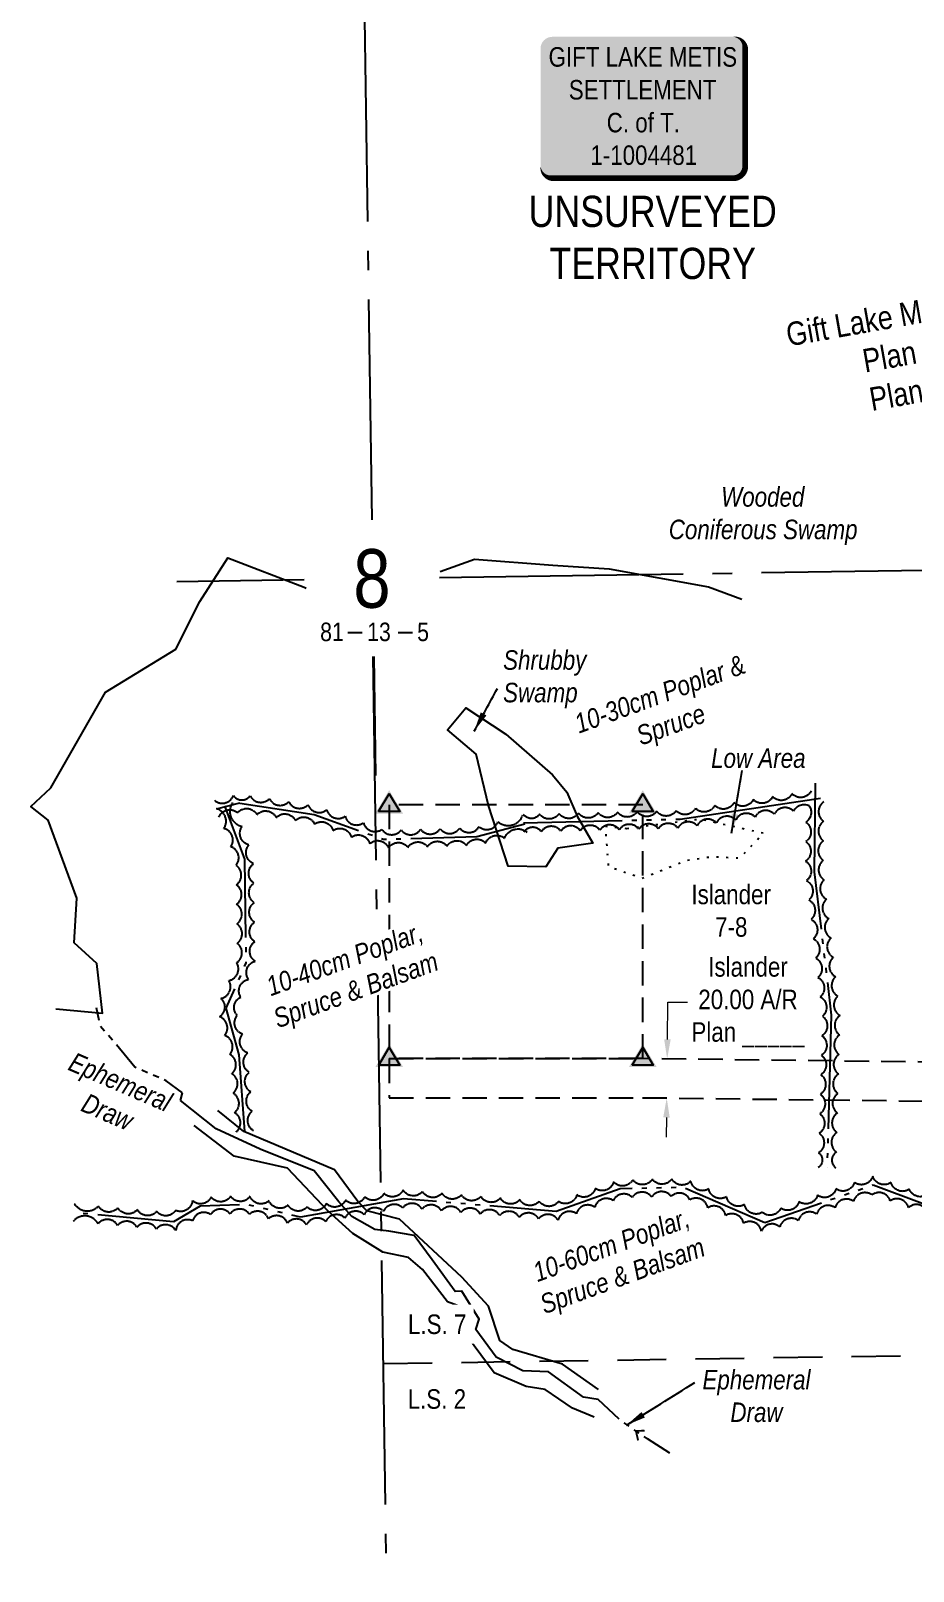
# Model space of a CAD drawing. Extents: x 560792 to 565903, y 6204783 to 6209081.
# Drawn here: x 562335 to 562788, y 6206814 to 6207603 of the extents above; entities that cross this region are included whole.
import ezdxf
from ezdxf.enums import TextEntityAlignment as Align

# ---------------------------------------------------------------- set-up
doc = ezdxf.new("R2010")
doc.units = 0
doc.header["$LTSCALE"] = 5
doc.header["$PDSIZE"] = 0.5
for name, pattern in [('0', [1, 1, 0]), ('foc-ACCESSROAD', [3.75, 2.5, -1.25]), ('foc-LSD', [8, 5, -3]), ('foc-QUARTERLINE', [33, 25, -3, 2, -3]), ('foc-SEISMIC', [20.5, 15, -1, 0.5, -1, 0.5, -1, 0.5, -1]), ('foc-TOPO', [1, 0.2, -0.8]), ('foc-TOPO-ephemeral', [6.25, 3.125, -0.625, 0.625, -0.625, 0.625, -0.625])]:
    doc.linetypes.add(name, pattern=pattern)
doc.layers.get('Defpoints').update_dxf_attribs({"color": 9})
for name, color, linetype in [('10', 1, 'Continuous'), ('9', 3, 'Continuous'), ('AS-OWNER', 7, 'Continuous'), ('AS-SEISMIC', 224, 'foc-SEISMIC'), ('C-AR', 13, 'foc-ACCESSROAD'), ('L-SECLBL', 7, 'Continuous'), ('L-SECQ', 8, 'foc-QUARTERLINE'), ('L-SECTION-LSD', 7, 'foc-LSD'), ('L-TITLEDB-T', 4, 'Continuous'), ('L-UNS-T', 3, 'Continuous'), ('T-BUSH', 110, '0'), ('T-BUSH-T', 110, 'Continuous'), ('T-DRAW', 143, 'foc-TOPO-ephemeral'), ('T-LOW-AREA', 48, 'foc-TOPO'), ('T-LOW-AREA-T', 48, 'Continuous'), ('T-SLOPE', 48, 'Continuous'), ('T-WATER', 160, 'Continuous'), ('WETLAND', 143, 'Continuous'), ('WETLAND-T', 146, 'Continuous')]:
    doc.layers.add(name, color=color, linetype=linetype)
doc.layers.add('C-AR-T', color=13, linetype='Continuous', lineweight=9)
doc.layers.add('C-WS-T', color=13, linetype='Continuous', lineweight=9)
doc.styles.add('100L', font='ARIALN.TTF', dxfattribs={"height": 11})
doc.styles.add('80', font='ARIALN.TTF', dxfattribs={"height": 10})
doc.styles.add('80CG', font='ARIALN.TTF', dxfattribs={"height": 10})
doc.styles.add('80L', font='ARIALN.TTF', dxfattribs={"height": 10})
doc.styles.add('80LS', font='ARIALNI.TTF', dxfattribs={"height": 10})
doc.styles.add('foc-LtypeFont', font='ARIALN.TTF', dxfattribs={"height": 7.35})
doc.styles.add('SIMPLEX', font='ARIALN.TTF')
doc.linetypes.add('foc-TOPO-flowdirection-NOLINE', pattern='A,0,[">",foc-LtypeFont,S=0.3,R=0,X=0,Y=-0.945],-20,[">",foc-LtypeFont,S=0.3,R=0,X=0,Y=-0.945],0', length=20)
doc.dimstyles.new('Compass 5 000', dxfattribs={"dimscale": 5, "dimtxt": 9, "dimasz": 2, "dimexe": 0.2, "dimexo": 0.0625, "dimgap": 0.5, "dimtad": 0, "dimtih": 1, "dimtoh": 1, "dimzin": 0, "dimdsep": 46, "dimtxsty": '80CG', "dimcen": 0.1, "dimse1": 1, "dimse2": 1, "dimclrd": 256, "dimclrt": 256, "dimaunit": 1, "dimadec": 4, "dimazin": 0, "dimtfac": 0.06, "dimtofl": 0, "dimtmove": 0, "dimatfit": 1, "dimfxl": 0.2, "dimtolj": 1, "dimtzin": 0, "dimlwd": -1, "dimarcsym": 0})

# ---------------------------------------------------------------- blocks, each defined once
blk = doc.blocks.new('TRIA')
blk.add_hatch(color=255).paths.add_polyline_path([(-0.04, 1.52), (-1.47, -0.87), (1.39, -0.87)])
blk = doc.blocks.new('TRIAA')
blk.add_blockref('TRIA', (0, 0))
blk = doc.blocks.new('TRIB')
at = {"color": 1}
blk.add_lwpolyline([(-1.12, -0.67), (-0.04, 1.13), (1.04, -0.67)], close=True, dxfattribs=at)
blk = doc.blocks.new('TRIBB')
blk.add_blockref('TRIB', (0, 0))
blk = doc.blocks.new('TRICC')
for name in ['TRIAA', 'TRIBB']:
    blk.add_blockref(name, (0, 0))
blk = doc.blocks.new('plspike')
blk.add_blockref('TRICC', (0, 0))
blk = doc.blocks.new('L-SECLBL')
at = {"layer": '9', "color": 7}
for p, q in [((-5.08, -27.83), (-12.29, -27.83)), ((20.7, -27.83), (13.5, -27.83))]:
    blk.add_line(p, q, dxfattribs=at)
at = {"layer": '10', "color": 2, "style": 'SIMPLEX'}
blk.add_attdef('SEC', text='', height=30, dxfattribs=at).set_placement((0, 0), align=Align.MIDDLE)
at = {"layer": '10', "color": 5, "style": '80L'}
blk.add_attdef('TWP', text='', height=9.5, dxfattribs=at).set_placement((-14.43, -27.37), align=Align.MIDDLE_RIGHT)
blk.add_attdef('RGE', text='', height=9.5, dxfattribs=at).set_placement((3.62, -27.37), align=Align.MIDDLE_CENTER)
blk.add_attdef('MER', text='', height=9.5, dxfattribs=at).set_placement((23.17, -27.37), align=Align.MIDDLE_LEFT)
blk = doc.blocks.new('*D427')
at = {"layer": 'C-AR-T', "transparency": 16777216}
for p, q in [((562661.58, 6207086.77), (562661.81, 6207105.8)), ((562661.81, 6207105.8), (562671.81, 6207105.8)), ((562661.11, 6207046.76), (562660.99, 6207036.76))]:
    blk.add_line(p, q, dxfattribs=at)
for points in [[(562659.92, 6207086.79), (562663.25, 6207086.75), (562661.46, 6207076.77)], [(562659.44, 6207046.78), (562662.77, 6207046.74), (562661.23, 6207056.76)]]:
    blk.add_solid(points, dxfattribs=at)
at = {"layer": 'Defpoints', "color": 0, "transparency": 16777216}
for p in [(562710.93, 6207076.18), (562661.23, 6207056.76), (562710.69, 6207056.17)]:
    blk.add_point(p, dxfattribs=at)
at = {"layer": 'C-AR-T', "transparency": 16777216, "insert": (562702.88, 6207105.8), "char_height": 10, "attachment_point": 5, "style": '80CG'}
blk.add_mtext('\\A1;Islander\\P20.00 A/R^JPlan _____', dxfattribs=at)
blk = doc.blocks.new('*U389')
h = blk.add_hatch(color=255)
edge = h.paths.add_edge_path()
edge.add_line((-46.5, -37), (46.5, -37))
edge.add_arc((46.5, -31), 6, 270, 360)
edge.add_line((52.5, -31), (52.5, 29.5))
edge.add_arc((46.5, 29.5), 6, 0, 90)
edge.add_line((46.5, 35.5), (-46.5, 35.5))
edge.add_arc((-46.5, 29.5), 6, 90, 180)
edge.add_line((-52.5, 29.5), (-52.5, -31))
edge.add_arc((-46.5, -31), 6, 180, 270)
at = {"color": 14, "flags": 128}
blk.add_lwpolyline([(-46.5, -37, 3, 3, 0), (46.5, -37, 3, 3, 0.414214), (52.5, -31, 3, 3, 0), (52.5, 29.5, 3, 0, 0.414214), (46.5, 35.5, 0, 0, 0), (-46.5, 35.5, 0, 0, 0.414214), (-52.5, 29.5, 0, 0, 0), (-52.5, -31, 0, 3, 0.414214)], format="xyseb", close=True, dxfattribs=at)
at = {"color": 14, "style": '80'}
blk.add_attdef('ENTER_TEXT_001', (-26.85, -4.92), '', height=10, dxfattribs=at)

msp = doc.modelspace()

# ---------------------------------------------------------------- linework, layer by layer
at = {"layer": 'AS-SEISMIC', "flags": 128}
for points in [[(562737.273, 6207218.006), (562736.857, 6207172.677), (562745.547, 6207099.192), (562743.374, 6207021.026)], [(562740.043, 6207210.221), (562668.203, 6207199.474), (562587.915, 6207197.464)], [(562430.589, 6207204.892), (562442.564, 6207207.873), (562442.567, 6207207.86), (562480.596, 6207201.948), (562516.124, 6207189.279), (562564.001, 6207190.786), (562588.6, 6207197.223)], [(562445.055, 6207039.629), (562442.153, 6207078.905), (562435.503, 6207102.745), (562445.779, 6207126.001), (562445.036, 6207179.16), (562434.729, 6207206.458)], [(563037.837, 6207011.144), (563017.871, 6207012.038), (562987.028, 6207000.833), (562951.385, 6207005.917), (562937.008, 6207004.488), (562909.409, 6207013.481), (562872.537, 6207004.511), (562842.418, 6206998.856), (562821.221, 6207006.312), (562792.111, 6207002.785), (562767.066, 6207012.111), (562711.437, 6206992.775), (562669.646, 6207010.973), (562637.393, 6207010.183), (562604.601, 6206998.614), (562526.352, 6207005.12), (562473.521, 6206995.765), (562445.831, 6207002.17), (562422.228, 6207001.342), (562408.497, 6206993.355), (562357.43, 6206998.039)]]:
    msp.add_lwpolyline(points, dxfattribs=at)
at = {"layer": 'C-AR'}
for points in [[(562648.982, 6207076.917), (562648.985, 6207206.909), (562518.974, 6207206.889), (562519.026, 6207076.907), (562648.982, 6207076.917)], [(562519.006, 6207056.893), (562648.864, 6207056.908), (563009.024, 6207052.626), (563019.214, 6207042.513), (563018.641, 6207072.517), (563018.453, 6207082.515), (563008.637, 6207072.636), (562648.982, 6207076.917), (562519.026, 6207076.907)]]:
    msp.add_lwpolyline(points, close=True, dxfattribs=at)
at = {"layer": 'L-SECQ'}
for p, q in [((562498.931, 6208125.667), (562510.133, 6207352.88)), ((562544.744, 6207323.411), (563314.158, 6207334.939)), ((562410.269, 6207321.397), (562475.47, 6207322.374)), ((562521.851, 6206518.606), (562510.762, 6207282.898)), ((562511.147, 6207282.925), (562512.031, 6207221.963))]:
    msp.add_line(p, q, dxfattribs=at)
at = {"layer": 'T-BUSH', "flags": 128}
for points in [[(562429.502, 6207209.257, 0.5205671), (562439.202, 6207211.672, 0.5205671), (562447.776, 6207211.603, 0.5205671), (562457.653, 6207210.067, 0.5205671), (562467.529, 6207208.532, 0.5205671), (562477.406, 6207206.997, 0.5205671), (562487.022, 6207204.433, 0.5205671), (562496.437, 6207201.075, 0.5205671), (562505.852, 6207197.718, 0.5205671), (562515.267, 6207194.361, 0.5205671), (562525.161, 6207194.064, 0.5205671), (562535.152, 6207194.379, 0.5205671), (562545.142, 6207194.693, 0.5205671), (562555.133, 6207195.008, 0.5205671), (562565.067, 6207195.715, 0.5205671), (562574.736, 6207198.245, 0.5205671), (562587.461, 6207201.575, 0.5205671)], [(562735.266, 6207214.055, -0.5205671), (562725.38, 6207212.576, -0.5205671), (562715.495, 6207211.097, -0.5205671), (562705.609, 6207209.619, -0.5205671), (562695.724, 6207208.14, -0.5205671), (562685.839, 6207206.661, -0.5205671), (562675.953, 6207205.182, -0.5205671), (562666.049, 6207203.92, -0.5205671), (562656.056, 6207203.67, -0.5205671), (562646.064, 6207203.42, -0.5205671), (562636.072, 6207203.17, -0.5205671), (562626.079, 6207202.919, -0.5205671), (562616.087, 6207202.669, -0.5205671), (562606.095, 6207202.419, -0.5205671), (562596.102, 6207202.169, -0.5205671), (562587.802, 6207201.961, -0.5205671)], [(562440.569, 6207039.298, 0.5205671), (562439.832, 6207049.266, 0.5205671), (562439.096, 6207059.234, 0.5205671), (562438.359, 6207069.202, 0.5205671), (562437.418, 6207079.135, 0.5205671), (562434.733, 6207088.763, 0.5205671), (562432.047, 6207098.391, 0.5205671), (562432.805, 6207107.77, 0.5205671), (562436.845, 6207116.913, 0.5205671), (562440.885, 6207126.056, 0.5205671), (562441.141, 6207135.97, 0.5205671), (562441.001, 6207145.964, 0.5205671), (562440.861, 6207155.959, 0.5205671), (562440.722, 6207165.953, 0.5205671), (562440.582, 6207175.948, 0.5205671), (562437.852, 6207185.451, 0.5205671), (562434.321, 6207194.802, 0.5205671), (562430.52, 6207204.869, 0.5205671)], [(562431.676, 6207200.527, -0.5205671), (562441.375, 6207202.941, -0.5205671), (562451.227, 6207201.961, -0.5205671), (562461.104, 6207200.426, -0.5205671), (562470.981, 6207198.89, -0.5205671), (562480.793, 6207197.102, -0.5205671), (562490.208, 6207193.744, -0.5205671), (562499.623, 6207190.387, -0.5205671), (562509.038, 6207187.03, -0.5205671), (562518.638, 6207184.857, -0.5205671), (562528.629, 6207185.172, -0.5205671), (562538.619, 6207185.486, -0.5205671), (562548.61, 6207185.801, -0.5205671), (562558.6, 6207186.115, -0.5205671), (562568.464, 6207187.304, -0.5205671), (562578.134, 6207189.834, -0.5205671), (562589.739, 6207192.871, -0.5205671)], [(562449.541, 6207039.96, -0.5205671), (562448.805, 6207049.929, -0.5205671), (562448.068, 6207059.897, -0.5205671), (562447.332, 6207069.865, -0.5205671), (562446.566, 6207079.828, -0.5205671), (562443.88, 6207089.456, -0.5205671), (562441.195, 6207099.084, -0.5205671), (562442.917, 6207108.394, -0.5205671), (562446.957, 6207117.537, -0.5205671), (562450.267, 6207126.828, -0.5205671), (562450.127, 6207136.823, -0.5205671), (562449.987, 6207146.817, -0.5205671), (562449.847, 6207156.812, -0.5205671), (562449.708, 6207166.806, -0.5205671), (562449.568, 6207176.801, -0.5205671), (562447.127, 6207186.359, -0.5205671), (562443.596, 6207195.71, -0.5205671), (562438.938, 6207208.047, -0.5205671)], [(562734.264, 6207206.422, 0.4058526), (562726.24, 6207203.607, 0.5205671), (562716.354, 6207202.129, 0.5205671), (562706.469, 6207200.65, 0.5205671), (562696.583, 6207199.171, 0.5205671), (562686.698, 6207197.692, 0.5205671), (562676.812, 6207196.213, 0.5205671), (562666.909, 6207194.942, 0.5205671), (562656.917, 6207194.691, 0.5205671), (562646.924, 6207194.441, 0.5205671), (562636.932, 6207194.191, 0.5205671), (562626.94, 6207193.941, 0.5205671), (562616.947, 6207193.691, 0.5205671), (562606.955, 6207193.441, 0.5205671), (562596.963, 6207193.19, 0.5205671), (562588.028, 6207192.967, 0.5205671)], [(562734.264, 6207206.422, -0.4058526), (562732.591, 6207198.084, -0.5205671), (562732.5, 6207188.089, -0.5205671), (562732.408, 6207178.094, -0.5205671), (562732.865, 6207168.129, -0.5205671), (562734.039, 6207158.203, -0.5205671), (562735.213, 6207148.276, -0.5205671), (562736.386, 6207138.35, -0.5205671), (562737.56, 6207128.424, -0.5205671), (562738.734, 6207118.498, -0.5205671), (562739.908, 6207108.571, -0.5205671), (562741.031, 6207098.643, -0.5205671), (562740.754, 6207088.651, -0.5205671), (562740.476, 6207078.659, -0.5205671), (562740.198, 6207068.668, -0.5205671), (562739.92, 6207058.676, -0.5205671), (562739.643, 6207048.685, -0.5205671), (562739.365, 6207038.693, -0.5205671), (562739.087, 6207028.701, -0.5205671), (562738.877, 6207021.151, -0.5205671)], [(562741.684, 6207208.474, 0.5205671), (562741.593, 6207198.479, 0.5205671), (562741.501, 6207188.484, 0.5205671), (562741.409, 6207178.489, 0.5205671), (562741.878, 6207168.524, 0.5205671), (562743.052, 6207158.598, 0.5205671), (562744.226, 6207148.671, 0.5205671), (562745.4, 6207138.745, 0.5205671), (562746.573, 6207128.819, 0.5205671), (562747.747, 6207118.893, 0.5205671), (562748.921, 6207108.966, 0.5205671), (562750.043, 6207099.038, 0.5205671), (562749.765, 6207089.046, 0.5205671), (562749.488, 6207079.054, 0.5205671), (562749.21, 6207069.063, 0.5205671), (562748.932, 6207059.071, 0.5205671), (562748.654, 6207049.08, 0.5205671), (562748.376, 6207039.088, 0.5205671), (562748.099, 6207029.096, 0.5205671), (562747.871, 6207020.901, 0.5205671)], [(563019.737, 6207014.792, -0.0997576), (563018.067, 6207016.531, -0.5205671), (563008.62, 6207013.462, -0.5205671), (562999.225, 6207010.049, -0.5205671), (562989.831, 6207006.636, -0.5205671), (562980.11, 6207006.363, -0.5205671), (562970.215, 6207007.774, -0.5205671), (562960.319, 6207009.186, -0.5205671), (562950.419, 6207010.341, -0.5205671), (562940.472, 6207009.352, -0.5205671), (562930.836, 6207011.229, -0.5205671), (562921.333, 6207014.326, -0.5205671), (562911.829, 6207017.423, -0.5205671), (562902.166, 6207016.348, -0.5205671), (562892.454, 6207013.985, -0.5205671), (562882.742, 6207011.622, -0.5205671), (562873.029, 6207009.26, -0.5205671), (562863.222, 6207007.338, -0.5205671), (562853.398, 6207005.494, -0.5205671), (562843.575, 6207003.649, -0.5205671), (562834.113, 6207006.545, -0.5205671), (562824.684, 6207009.862, -0.5205671), (562814.916, 6207010.079, -0.5205671), (562804.993, 6207008.876, -0.5205671), (562795.07, 6207007.674, -0.5205671), (562785.568, 6207010.021, -0.5205671), (562776.201, 6207013.509, -0.5205671), (562766.832, 6207016.791, -0.5205671), (562757.39, 6207013.509, -0.5205671), (562747.949, 6207010.228, -0.5205671), (562738.507, 6207006.946, -0.5205671), (562729.066, 6207003.664, -0.5205671), (562719.625, 6207000.383, -0.5205671), (562710.225, 6206998.208, -0.5205671), (562701.061, 6207002.199, -0.5205671), (562691.897, 6207006.189, -0.5205671), (562682.733, 6207010.18, -0.5205671), (562673.568, 6207014.171, -0.5205671), (562663.85, 6207015.33, -0.5205671), (562653.858, 6207015.085, -0.5205671), (562643.865, 6207014.841, -0.5205671), (562634.026, 6207013.764, -0.5205671), (562624.6, 6207010.439, -0.5205671), (562615.174, 6207007.113, -0.5205671), (562605.748, 6207003.788, -0.5205671), (562595.885, 6207003.852, -0.5205671), (562585.924, 6207004.68, -0.5205671), (562575.963, 6207005.508, -0.5205671), (562566.002, 6207006.336, -0.5205671), (562556.041, 6207007.165, -0.5205671), (562546.08, 6207007.993, -0.5205671), (562536.119, 6207008.821, -0.5205671), (562526.157, 6207009.649, -0.5205671), (562516.315, 6207007.91, -0.5205671), (562506.473, 6207006.167, -0.5205671), (562496.63, 6207004.425, -0.5205671), (562486.788, 6207002.682, -0.5205671), (562476.945, 6207000.939, -0.5205671), (562467.172, 6207001.85, -0.5205671), (562457.434, 6207004.103, -0.5205671), (562447.696, 6207006.355, -0.5205671), (562437.743, 6207006.387, -0.5205671), (562427.754, 6207006.036, -0.5205671), (562418.194, 6207004.199, -0.5205671), (562409.554, 6206999.173, -0.5205671), (562399.916, 6206998.659, -0.5205671), (562389.962, 6206999.572, -0.5205671), (562380.008, 6207000.485, -0.5205671), (562370.054, 6207001.398, -0.5205671), (562357.841, 6207002.518)], [(563017.718, 6207007.195, 0.520567), (563008.323, 6207003.782, 0.5205671), (562998.929, 6207000.369, 0.5205671), (562989.534, 6206996.956, 0.5205671), (562979.747, 6206997.326, 0.5205671), (562969.851, 6206998.738, 0.5205671), (562959.956, 6207000.149, 0.5205671), (562950.054, 6207001.263, 0.5205671), (562940.108, 6207000.274, 0.5205671), (562930.444, 6207001.894, 0.5205671), (562920.941, 6207004.991, 0.5205671), (562911.437, 6207008.088, 0.5205671), (562901.773, 6207006.993, 0.5205671), (562892.061, 6207004.63, 0.5205671), (562882.349, 6207002.267, 0.5205671), (562872.627, 6206999.95, 0.5205671), (562862.803, 6206998.105, 0.5205671), (562852.979, 6206996.261, 0.5205671), (562843.155, 6206994.416, 0.5205671), (562833.682, 6206997.159, 0.5205671), (562824.253, 6207000.476, 0.5205671), (562814.515, 6207000.967, 0.5205671), (562804.592, 6206999.765, 0.5205671), (562794.67, 6206998.562, 0.5205671), (562785.129, 6207000.584, 0.5205671), (562775.761, 6207004.072, 0.5205671), (562766.389, 6207007.112, 0.5205671), (562756.948, 6207003.83, 0.5205671), (562747.507, 6207000.549, 0.5205671), (562738.065, 6206997.267, 0.5205671), (562728.624, 6206993.985, 0.5205671), (562719.183, 6206990.704, 0.5205671), (562709.786, 6206988.586, 0.5205671), (562700.621, 6206992.577, 0.5205671), (562691.457, 6206996.568, 0.5205671), (562682.293, 6207000.558, 0.5205671), (562673.128, 6207004.549, 0.5205671), (562663.531, 6207006.322, 0.5205671), (562653.538, 6207006.077, 0.5205671), (562643.546, 6207005.833, 0.5205671), (562633.817, 6207004.15, 0.5205671), (562624.391, 6207000.825, 0.5205671), (562614.965, 6206997.499, 0.5205671), (562605.539, 6206994.174, 0.5205671), (562595.598, 6206994.847, 0.5205671), (562585.637, 6206995.676, 0.5205671), (562575.676, 6206996.504, 0.5205671), (562565.715, 6206997.332, 0.5205671), (562555.754, 6206998.16, 0.5205671), (562545.793, 6206998.988, 0.5205671), (562535.832, 6206999.817, 0.5205671), (562525.879, 6207000.467, 0.5205671), (562516.036, 6206998.724, 0.5205671), (562506.194, 6206996.981, 0.5205671), (562496.352, 6206995.238, 0.5205671), (562486.509, 6206993.495, 0.5205671), (562476.667, 6206991.752, 0.5205671), (562466.894, 6206992.679, 0.5205671), (562457.156, 6206994.932, 0.5205671), (562447.417, 6206997.185, 0.5205671), (562437.48, 6206997.375, 0.5205671), (562427.491, 6206997.024, 0.5205671), (562418.314, 6206993.86, 0.5205671), (562409.674, 6206988.834, 0.5205671), (562399.744, 6206989.639, 0.5205671), (562389.79, 6206990.552, 0.5205671), (562379.836, 6206991.465, 0.5205671), (562369.883, 6206992.378, 0.5205671), (562357.019, 6206993.558)]]:
    msp.add_lwpolyline(points, format="xyb", dxfattribs=at)
at = {"layer": 'T-DRAW', "flags": 128}
for points in [[(562412.143, 6207055.424), (562413.181, 6207059.386), (562404.667, 6207065.613), (562388.625, 6207072.535), (562377.296, 6207086.415), (562371.12, 6207093.338), (562369.04, 6207103.009)], [(562662.774, 6206874.747), (562651.306, 6206882.244), (562637.95, 6206891.329), (562626.162, 6206902.338)]]:
    msp.add_lwpolyline(points, dxfattribs=at)
at = {"layer": 'T-DRAW', "const_width": 1, "flags": 128}
msp.add_lwpolyline([(562646.57, 6206881.356), (562645.446, 6206886.23), (562649.852, 6206886.306)], dxfattribs=at)
at = {"layer": 'T-LOW-AREA', "flags": 128}
msp.add_lwpolyline([(562640.745, 6207194.841), (562678.179, 6207199.706), (562710.923, 6207192.479), (562698.607, 6207179.554), (562684.083, 6207180.215), (562670.896, 6207178.23), (562648.615, 6207169.223), (562631.428, 6207175.167), (562631.445, 6207175.157), (562629.891, 6207196.001)], close=True, dxfattribs=at)
at = {"layer": 'T-SLOPE', "flags": 128}
for points in [[(562626.213, 6206907.46), (562607.766, 6206920.461), (562582.323, 6206927.995), (562575.663, 6206932.54), (562569.899, 6206950.078), (562556.271, 6206965.033), (562524.359, 6206994.649), (562507.623, 6206998.884), (562502.996, 6207003.775), (562491.019, 6207020.011), (562444.45, 6207039.636), (562431.255, 6207050.325)], [(562624.039, 6206893.338), (562612.888, 6206897.858), (562612.888, 6206897.869), (562599.001, 6206907.369), (562589.271, 6206908.994), (562589.283, 6206908.954), (562572.809, 6206916.041), (562559.204, 6206934.383), (562560.553, 6206948.131), (562548.942, 6206952.326), (562536.137, 6206968.883), (562528.849, 6206975.073), (562515.82, 6206977.73), (562500.436, 6206987.363), (562487.669, 6206998.851), (562466.944, 6207020.808), (562439.513, 6207026.987), (562419.102, 6207042.74)]]:
    msp.add_lwpolyline(points, dxfattribs=at)
at = {"layer": 'T-WATER', "flags": 128}
msp.add_lwpolyline([(562626.162, 6206902.338), (562618.572, 6206903.509), (562600.681, 6206916.424), (562587.556, 6206916.964), (562573.855, 6206923.995), (562563.393, 6206938.088), (562565.08, 6206943.422), (562556.21, 6206957.865), (562552.848, 6206957.615), (562541.02, 6206973.826), (562531.789, 6206986.27), (562518.907, 6206988.51), (562511.715, 6206989.412), (562499.845, 6206996.133), (562493.254, 6207003.61), (562480.639, 6207019.472), (562452.926, 6207030.601), (562430.313, 6207040.9), (562412.146, 6207055.411)], dxfattribs=at)
at = {"layer": 'T-WATER', "linetype": 'foc-TOPO-flowdirection-NOLINE', "flags": 128}
msp.add_lwpolyline([(562626.162, 6206902.338), (562618.572, 6206903.509), (562600.681, 6206916.424), (562587.556, 6206916.964), (562573.855, 6206923.995), (562563.393, 6206938.088), (562565.08, 6206943.422), (562556.21, 6206957.865), (562552.848, 6206957.615), (562541.02, 6206973.826), (562531.789, 6206986.27), (562518.907, 6206988.51), (562511.715, 6206989.412), (562499.845, 6206996.133), (562493.254, 6207003.61), (562480.639, 6207019.472), (562452.926, 6207030.601), (562430.313, 6207040.9), (562412.146, 6207055.411)], dxfattribs=at)
at = {"layer": 'WETLAND', "flags": 128}
for points in [[(562348.237, 6207102.391), (562372.14, 6207100.155), (562369.134, 6207125.592), (562357.593, 6207136.259), (562359.02, 6207159.038), (562344.213, 6207199.147), (562335.37, 6207206.042), (562345.652, 6207215.715), (562373.724, 6207264.711), (562409.667, 6207286.645), (562422.051, 6207311.113), (562436.375, 6207333.515), (562475.446, 6207318.378), (562476.391, 6207317.852)], [(562545.113, 6207326.455), (562562.716, 6207332.7), (562602.853, 6207329.685), (562631.728, 6207327.749), (562682.624, 6207318.633), (562699.714, 6207312.309)]]:
    msp.add_lwpolyline(points, dxfattribs=at)
msp.add_lwpolyline([(562615.411, 6207201.13), (562623.401, 6207187.308), (562605.467, 6207184.8), (562599.358, 6207175.098), (562579.986, 6207175.498), (562569.924, 6207206.587), (562563.57, 6207232.891), (562548.945, 6207245.364), (562558.224, 6207256.6), (562578.767, 6207243.155), (562602.676, 6207222.262), (562610.006, 6207213.437)], close=True, dxfattribs=at)

# ---------------------------------------------------------------- block references
at = {"layer": 'AS-OWNER'}
ref = msp.add_blockref('*U389', (562649.024, 6207564.883), dxfattribs=dict(at, xscale=0.9986532350294655, yscale=0.9986532350294655, zscale=0.9986532350294655))
ref.add_attrib('ENTER_TEXT_001', 'GIFT LAKE METIS', (562600.685, 6207585.05), dxfattribs={"layer": '0', "color": 14, "height": 9.98653, "style": '80'})
ref.add_attrib('ENTER_TEXT_002', 'SETTLEMENT', (562611.053, 6207568.229), dxfattribs={"layer": '0', "color": 14, "height": 9.9865, "style": '80'})
ref.add_attrib('ENTER_TEXT_003', 'C. of T.', (562630.485, 6207551.408), dxfattribs={"layer": '0', "color": 14, "height": 9.9865, "style": '80'})
ref.add_attrib('ENTER_TEXT_004', '1-1004481', (562622.116, 6207534.722), dxfattribs={"layer": '0', "color": 14, "height": 9.9865, "style": '80'})
at = {"layer": 'Defpoints', "xscale": 5, "yscale": 5, "zscale": 5}
for p in [(562519.201, 6207206.828), (562649.153, 6207206.848), (562519.253, 6207076.905), (562649.15, 6207076.915)]:
    msp.add_blockref('plspike', p, dxfattribs=at)
at = {"layer": 'L-SECLBL', "color": 6}
msp.add_blockref('L-SECLBL', (562510.182, 6207322.894), dxfattribs=at).add_auto_attribs({'SEC': '8', 'TWP': '81', 'RGE': '13', 'MER': '5'})

# ---------------------------------------------------------------- texts
at = {"layer": 'C-WS-T', "insert": (562673.966, 6207166.034), "char_height": 10, "attachment_point": 1, "style": '80L'}
msp.add_mtext_dynamic_manual_height_columns('\\pi-0.092526;Islander\\P\\pi12.063;7-8 ', width=39.63759, gutter_width=49.977, heights=[0], dxfattribs=at)
at = {"layer": 'L-TITLEDB-T', "insert": (562805.491, 6207441.861), "char_height": 11.99997, "attachment_point": 5, "rotation": 10.012625, "style": '80L'}
msp.add_mtext_dynamic_manual_height_columns('Gift Lake Metis Settlement\\PPlan 902 1748\\PPlan 872 2028', width=174.84767, gutter_width=45, heights=[0], dxfattribs=at)
at = {"layer": 'L-UNS-T', "color": 3, "insert": (562654.037, 6207497.483), "char_height": 15.99266, "attachment_point": 5, "style": '80L'}
msp.add_mtext_dynamic_manual_height_columns('UNSURVEYED TERRITORY', width=126.35573, gutter_width=47.478, heights=[0], dxfattribs=at)
at = {"layer": 'T-BUSH-T', "char_height": 9.99546, "width": 91.57277, "attachment_point": 2, "rotation": 20, "style": '80LS'}
for s, insert in [('10-30cm Poplar &\\PSpruce', (562655.941, 6207268.442)), ('10-60cm Poplar,\\PSpruce & Balsam', (562631.055, 6206986.147))]:
    msp.add_mtext(s, dxfattribs=dict(at, insert=insert))
at = {"layer": 'T-DRAW', "insert": (562707.224, 6206917.453), "char_height": 9.99546, "width": 55.86591, "attachment_point": 2, "style": '80L', "bg_fill": 3, "box_fill_scale": 1, "bg_fill_color": 256, "bg_fill_transparency": 0}
msp.add_mtext('{\\fArial Narrow|b0|i1|c0|p34;Ephemeral\\PDraw}', dxfattribs=at)
at = {"layer": 'T-LOW-AREA-T', "insert": (562683.991, 6207235.847), "char_height": 10, "attachment_point": 1, "style": '80L'}
msp.add_mtext_dynamic_manual_height_columns('{\\fArial Narrow|b0|i1|c0|p34;Low Area}', width=49.26358, gutter_width=49.977, heights=[0], dxfattribs=at)
at = {"layer": 'WETLAND-T', "attachment_point": 1, "style": '80L'}
for s, width, gutter_width, insert, char_height in [('\\pi27.718;{\\fArial Narrow|b0|i1|c0|p34;Wooded \\P\\pi0.88143;Coniferous Swamp}', 97.21009, 49.98, (562661.41, 6207369.668), 9.9954), ('{\\fArial Narrow|b0|i1|c0|p34;Shrubby Swamp}', 39.12647, 49.977, (562577.404, 6207286.118), 10)]:
    msp.add_mtext_dynamic_manual_height_columns(s, width=width, gutter_width=gutter_width, heights=[0], dxfattribs=dict(at, insert=insert, char_height=char_height))

# ---------------------------------------------------------------- dimensions: what is measured, and where the dimension line sits
at = {"layer": 'C-AR-T'}
dim = msp.add_linear_dim(base=(562661.226, 6207056.761), p1=(562710.929, 6207076.18), p2=(562710.691, 6207056.173), angle=269.318795, text='Islander\\P20.00 A/R^JPlan _____', dimstyle='Compass 5 000', dxfattribs=at)
dim.commit()
dim.dimension.update_dxf_attribs({"geometry": '*D427', "text_midpoint": (562702.883, 6207105.796), "dimtype": 161})

# ---------------------------------------------------------------- leaders
at = {"layer": 'T-LOW-AREA-T', "path_type": 1}
msp.add_leader([(562694.462, 6207192.364), (562699.919, 6207224.494)], dimstyle='Compass 5 000', override={"dimgap": 0.5, "dimtad": 0}, dxfattribs=at)
at = {"layer": 'WETLAND-T', "path_type": 1}
msp.add_leader([(562562.609, 6207244.732), (562574.45, 6207266.455)], dimstyle='Compass 5 000', override={"dimgap": 0.5, "dimtad": 0}, dxfattribs=at)

# ---------------------------------------------------------------- next in the draw order: linework, layer by layer
at = {"layer": 'L-SECTION-LSD'}
msp.add_line((562516.017, 6206920.75), (563320.073, 6206932.791), dxfattribs=at)

# ---------------------------------------------------------------- next in the draw order: texts
at = {"layer": 'L-SECTION-LSD', "insert": (562526.363, 6206907.58), "char_height": 10, "attachment_point": 1, "style": '100L', "bg_fill": 3, "box_fill_scale": 1.5, "bg_fill_color": 256, "bg_fill_transparency": 0}
msp.add_mtext_dynamic_manual_height_columns('\\pi2.1264;L.S. 2', width=30.63935, gutter_width=54.975, heights=[0], dxfattribs=at)
at = {"layer": 'T-BUSH-T', "insert": (562494.442, 6207132.576), "char_height": 9.99546, "width": 91.57277, "attachment_point": 2, "rotation": 20, "style": '80LS', "bg_fill": 3, "box_fill_scale": 1.15, "bg_fill_color": 256, "bg_fill_true_color": 256, "bg_fill_transparency": 0}
msp.add_mtext('10-40cm Poplar,\\PSpruce & Balsam', dxfattribs=at)
at = {"layer": 'T-DRAW', "insert": (562383.254, 6207069.562), "char_height": 9.99546, "width": 55.86591, "attachment_point": 2, "rotation": 336.660173, "style": '80L', "bg_fill": 3, "box_fill_scale": 1, "bg_fill_color": 256, "bg_fill_transparency": 0}
msp.add_mtext('{\\fArial Narrow|b0|i1|c0|p34;Ephemeral\\PDraw}', dxfattribs=at)

# ---------------------------------------------------------------- next in the draw order: leaders
at = {"layer": 'T-DRAW', "path_type": 1}
msp.add_leader([(562640.678, 6206889.21), (562675.631, 6206910.973)], dimstyle='Compass 5 000', override={"dimgap": 0.5, "dimtad": 0}, dxfattribs=at)

# ---------------------------------------------------------------- next in the draw order: texts
at = {"layer": 'L-SECTION-LSD', "insert": (562526.363, 6206945.864), "char_height": 10, "attachment_point": 1, "style": '100L', "bg_fill": 3, "box_fill_scale": 1.5, "bg_fill_color": 256, "bg_fill_transparency": 0}
msp.add_mtext_dynamic_manual_height_columns('\\pi2.2919;L.S. 7', width=30.8663, gutter_width=54.975, heights=[0], dxfattribs=at)

doc.saveas('drawing.dxf')
